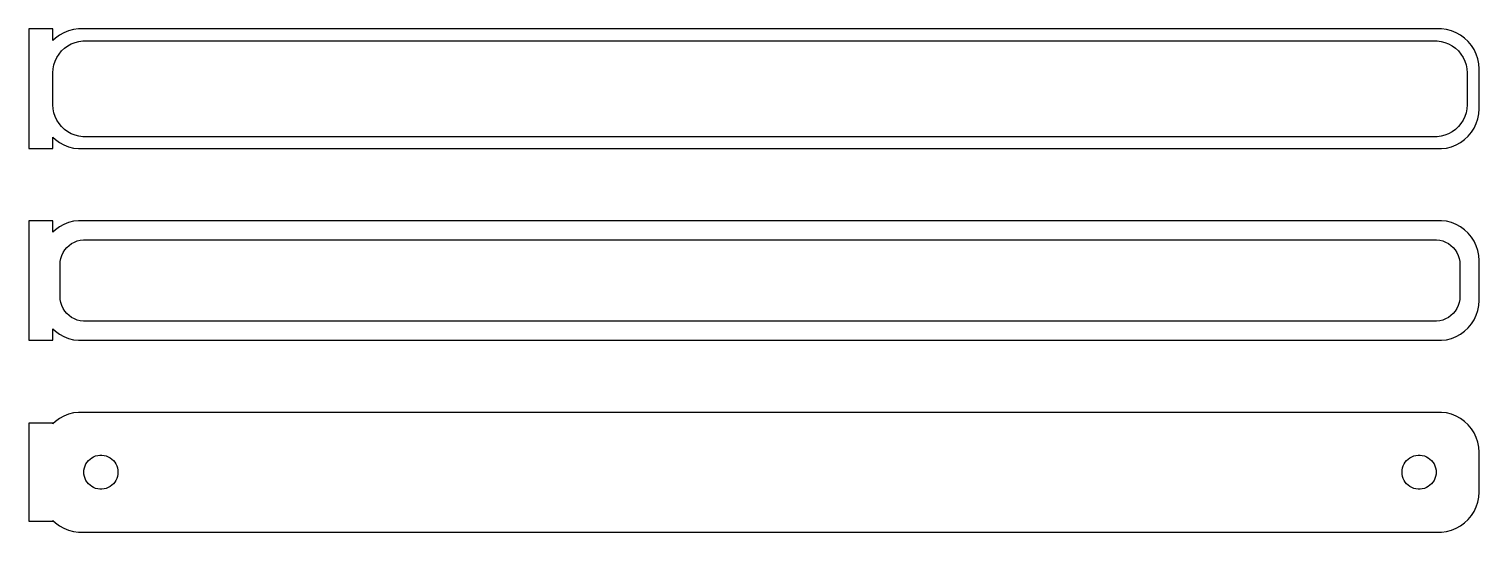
# Model space of a CAD drawing. Header units: metres. Extents: x -92 to 90, y 65 to 127.
import ezdxf

# ---------------------------------------------------------------- set-up
doc = ezdxf.new("R2010")
doc.units = ezdxf.units.M

msp = doc.modelspace()

# ---------------------------------------------------------------- linework, layer by layer
for p, q in [((-88.5, 127.49), (-91.5, 127.49)), ((-91.5, 127.49), (-91.5, 112.51)), ((-88.5, 126.059), (-88.5, 127.49)), ((-86.5451, 127.255), (-87.1289, 127.024)), ((-85.9369, 127.411), (-86.5451, 127.255)), ((-85.3139, 127.49), (-85.9369, 127.411)), ((85.3139, 127.49), (-85.3139, 127.49)), ((85.9369, 127.411), (85.3139, 127.49)), ((86.5451, 127.255), (85.9369, 127.411)), ((87.1289, 127.024), (86.5451, 127.255)), ((-88.1871, 126.353), (-88.5, 126.059)), ((-87.6791, 126.722), (-88.1871, 126.353)), ((-87.1289, 127.024), (-87.6791, 126.722)), ((-87.0497, 125.082), (-86.6433, 125.377)), ((-86.6433, 125.377), (-86.2031, 125.619)), ((-86.2031, 125.619), (-85.7361, 125.804)), ((-85.7361, 125.804), (-85.2495, 125.929)), ((-85.2495, 125.929), (-84.7512, 125.992)), ((-84.7512, 125.992), (84.7512, 125.992)), ((84.7512, 125.992), (85.2495, 125.929)), ((85.2495, 125.929), (85.7361, 125.804)), ((85.7361, 125.804), (86.2031, 125.619)), ((86.2031, 125.619), (86.6433, 125.377)), ((86.6433, 125.377), (87.0497, 125.082)), ((87.6791, 126.722), (87.1289, 127.024)), ((88.1871, 126.353), (87.6791, 126.722)), ((88.6448, 125.923), (88.1871, 126.353)), ((89.0451, 125.439), (88.6448, 125.923)), ((89.3815, 124.909), (89.0451, 125.439)), ((-88.3743, 122.995), (-88.2191, 123.472)), ((-88.2191, 123.472), (-88.0052, 123.927)), ((-88.0052, 123.927), (-87.7361, 124.351)), ((-87.7361, 124.351), (-87.4159, 124.738)), ((-87.4159, 124.738), (-87.0497, 125.082)), ((87.0497, 125.082), (87.4159, 124.738)), ((87.4159, 124.738), (87.7361, 124.351)), ((87.7361, 124.351), (88.0052, 123.927)), ((88.0052, 123.927), (88.2191, 123.472)), ((88.2191, 123.472), (88.3743, 122.995)), ((89.6489, 124.341), (89.3815, 124.909)), ((89.8429, 123.743), (89.6489, 124.341)), ((89.9606, 123.127), (89.8429, 123.743)), ((-88.5, 122), (-88.4685, 122.501)), ((-88.5, 118), (-88.5, 122)), ((-88.4685, 122.501), (-88.3743, 122.995)), ((88.3743, 122.995), (88.4685, 122.501)), ((88.4685, 122.501), (88.5, 122)), ((88.5, 122), (88.5, 118)), ((90, 122.5), (89.9606, 123.127)), ((90, 117.5), (90, 122.5)), ((-88.4685, 117.499), (-88.5, 118)), ((88.5, 118), (88.4685, 117.499)), ((-88.3743, 117.005), (-88.4685, 117.499)), ((-88.2191, 116.528), (-88.3743, 117.005)), ((-88.0052, 116.073), (-88.2191, 116.528)), ((88.2191, 116.528), (88.0052, 116.073)), ((88.3743, 117.005), (88.2191, 116.528)), ((88.4685, 117.499), (88.3743, 117.005)), ((89.6489, 115.659), (89.8429, 116.257)), ((89.8429, 116.257), (89.9606, 116.873)), ((89.9606, 116.873), (90, 117.5)), ((-87.7361, 115.649), (-88.0052, 116.073)), ((-87.4159, 115.262), (-87.7361, 115.649)), ((-87.0497, 114.918), (-87.4159, 115.262)), ((-86.6433, 114.623), (-87.0497, 114.918)), ((-86.2031, 114.381), (-86.6433, 114.623)), ((-85.7361, 114.196), (-86.2031, 114.381)), ((86.2031, 114.381), (85.7361, 114.196)), ((86.6433, 114.623), (86.2031, 114.381)), ((87.0497, 114.918), (86.6433, 114.623)), ((87.4159, 115.262), (87.0497, 114.918)), ((87.7361, 115.649), (87.4159, 115.262)), ((88.0052, 116.073), (87.7361, 115.649)), ((88.6448, 114.077), (89.0451, 114.561)), ((89.0451, 114.561), (89.3815, 115.091)), ((89.3815, 115.091), (89.6489, 115.659)), ((-88.5, 113.941), (-88.1871, 113.647)), ((-88.5, 112.51), (-88.5, 113.941)), ((-88.1871, 113.647), (-87.6791, 113.278)), ((-87.6791, 113.278), (-87.1289, 112.976)), ((-87.1289, 112.976), (-86.5451, 112.745)), ((-86.5451, 112.745), (-85.9369, 112.589)), ((-85.9369, 112.589), (-85.3139, 112.51)), ((-85.2495, 114.071), (-85.7361, 114.196)), ((-84.7512, 114.008), (-85.2495, 114.071)), ((84.7512, 114.008), (-84.7512, 114.008)), ((85.2495, 114.071), (84.7512, 114.008)), ((85.7361, 114.196), (85.2495, 114.071)), ((85.3139, 112.51), (85.9369, 112.589)), ((85.9369, 112.589), (86.5451, 112.745)), ((86.5451, 112.745), (87.1289, 112.976)), ((87.1289, 112.976), (87.6791, 113.278)), ((87.6791, 113.278), (88.1871, 113.647)), ((88.1871, 113.647), (88.6448, 114.077)), ((-91.5, 112.51), (-88.5, 112.51)), ((-85.3139, 112.51), (85.3139, 112.51)), ((-88.5, 103.479), (-91.5, 103.479)), ((-91.5, 103.479), (-91.5, 88.5208)), ((-88.5, 102.059), (-88.5, 103.479)), ((-85.3139, 103.49), (-85.9369, 103.411)), ((85.3139, 103.49), (-85.3139, 103.49)), ((85.9369, 103.411), (85.3139, 103.49)), ((-88.1871, 102.353), (-88.5, 102.059)), ((-87.6791, 102.722), (-88.1871, 102.353)), ((-87.1289, 103.024), (-87.6791, 102.722)), ((-86.5451, 103.255), (-87.1289, 103.024)), ((-85.9369, 103.411), (-86.5451, 103.255)), ((86.5451, 103.255), (85.9369, 103.411)), ((87.1289, 103.024), (86.5451, 103.255)), ((87.6791, 102.722), (87.1289, 103.024)), ((88.1871, 102.353), (87.6791, 102.722)), ((88.6448, 101.923), (88.1871, 102.353)), ((89.0451, 101.439), (88.6448, 101.923)), ((-87.2279, 99.4996), (-87.0184, 99.8297)), ((-87.0184, 99.8297), (-86.7692, 100.131)), ((-86.7692, 100.131), (-86.4843, 100.399)), ((-86.4843, 100.399), (-86.168, 100.628)), ((-86.168, 100.628), (-85.8254, 100.817)), ((-85.8254, 100.817), (-85.4619, 100.961)), ((-85.4619, 100.961), (-85.0833, 101.058)), ((-85.0833, 101.058), (-84.6955, 101.107)), ((-84.6955, 101.107), (84.6955, 101.107)), ((84.6955, 101.107), (85.0833, 101.058)), ((85.0833, 101.058), (85.4619, 100.961)), ((85.4619, 100.961), (85.8254, 100.817)), ((85.8254, 100.817), (86.168, 100.628)), ((86.168, 100.628), (86.4843, 100.399)), ((86.4843, 100.399), (86.7692, 100.131)), ((86.7692, 100.131), (87.0184, 99.8297)), ((87.0184, 99.8297), (87.2279, 99.4996)), ((89.3815, 100.909), (89.0451, 101.439)), ((89.6489, 100.341), (89.3815, 100.909)), ((89.8429, 99.7434), (89.6489, 100.341)), ((-87.6129, 98), (-87.5884, 98.3902)), ((-87.5884, 98.3902), (-87.5151, 98.7741)), ((-87.5151, 98.7741), (-87.3943, 99.1459)), ((-87.3943, 99.1459), (-87.2279, 99.4996)), ((87.2279, 99.4996), (87.3943, 99.1459)), ((87.3943, 99.1459), (87.5151, 98.7741)), ((87.5151, 98.7741), (87.5884, 98.3902)), ((87.5884, 98.3902), (87.6129, 98)), ((89.9606, 99.1267), (89.8429, 99.7434)), ((90, 98.5), (89.9606, 99.1267)), ((90, 93.5), (90, 98.5)), ((-87.6129, 94), (-87.6129, 98)), ((87.6129, 98), (87.6129, 94)), ((-87.5884, 93.6098), (-87.6129, 94)), ((-87.5151, 93.2259), (-87.5884, 93.6098)), ((-87.3943, 92.8541), (-87.5151, 93.2259)), ((-87.2279, 92.5004), (-87.3943, 92.8541)), ((87.3943, 92.8541), (87.2279, 92.5004)), ((87.5151, 93.2259), (87.3943, 92.8541)), ((87.5884, 93.6098), (87.5151, 93.2259)), ((87.6129, 94), (87.5884, 93.6098)), ((89.8429, 92.2566), (89.9606, 92.8733)), ((89.9606, 92.8733), (90, 93.5)), ((-87.0184, 92.1703), (-87.2279, 92.5004)), ((-86.7692, 91.8691), (-87.0184, 92.1703)), ((-86.4843, 91.6015), (-86.7692, 91.8691)), ((-86.168, 91.3717), (-86.4843, 91.6015)), ((-85.8254, 91.1833), (-86.168, 91.3717)), ((-85.4619, 91.0394), (-85.8254, 91.1833)), ((-85.0833, 90.9422), (-85.4619, 91.0394)), ((-84.6955, 90.8932), (-85.0833, 90.9422)), ((84.6955, 90.8932), (-84.6955, 90.8932)), ((85.0833, 90.9422), (84.6955, 90.8932)), ((85.4619, 91.0394), (85.0833, 90.9422)), ((85.8254, 91.1833), (85.4619, 91.0394)), ((86.168, 91.3717), (85.8254, 91.1833)), ((86.4843, 91.6015), (86.168, 91.3717)), ((86.7692, 91.8691), (86.4843, 91.6015)), ((87.0184, 92.1703), (86.7692, 91.8691)), ((87.2279, 92.5004), (87.0184, 92.1703)), ((89.0451, 90.5611), (89.3815, 91.0912)), ((89.3815, 91.0912), (89.6489, 91.6594)), ((89.6489, 91.6594), (89.8429, 92.2566)), ((-88.5, 88.5208), (-88.5, 89.9413)), ((-88.5, 89.9413), (-88.1871, 89.6474)), ((-88.1871, 89.6474), (-87.6791, 89.2784)), ((-87.6791, 89.2784), (-87.1289, 88.9759)), ((-87.1289, 88.9759), (-86.5451, 88.7447)), ((86.5451, 88.7447), (87.1289, 88.9759)), ((87.1289, 88.9759), (87.6791, 89.2784)), ((87.6791, 89.2784), (88.1871, 89.6474)), ((88.1871, 89.6474), (88.6448, 90.0773)), ((88.6448, 90.0773), (89.0451, 90.5611)), ((-91.5, 88.5208), (-88.5, 88.5208)), ((-86.5451, 88.7447), (-85.9369, 88.5886)), ((-85.9369, 88.5886), (-85.3139, 88.5099)), ((-85.3139, 88.5099), (85.3139, 88.5099)), ((85.3139, 88.5099), (85.9369, 88.5886)), ((85.9369, 88.5886), (86.5451, 88.7447)), ((-88.5, 78.1526), (-91.5, 78.1526)), ((-91.5, 78.1526), (-91.5, 65.8474)), ((-88.1871, 78.3526), (-88.5, 78.0587)), ((-88.5, 78.0587), (-88.5, 78.1526)), ((-87.6791, 78.7216), (-88.1871, 78.3526)), ((-87.1289, 79.0241), (-87.6791, 78.7216)), ((-86.5451, 79.2553), (-87.1289, 79.0241)), ((-85.9369, 79.4114), (-86.5451, 79.2553)), ((-85.3139, 79.4901), (-85.9369, 79.4114)), ((85.3139, 79.4901), (-85.3139, 79.4901)), ((85.9369, 79.4114), (85.3139, 79.4901)), ((86.5451, 79.2553), (85.9369, 79.4114)), ((87.1289, 79.0241), (86.5451, 79.2553)), ((87.6791, 78.7216), (87.1289, 79.0241)), ((88.1871, 78.3526), (87.6791, 78.7216)), ((88.6448, 77.9227), (88.1871, 78.3526)), ((89.0451, 77.4389), (88.6448, 77.9227)), ((89.3815, 76.9088), (89.0451, 77.4389)), ((89.6489, 76.3406), (89.3815, 76.9088)), ((89.8429, 75.7434), (89.6489, 76.3406)), ((89.9606, 75.1267), (89.8429, 75.7434)), ((90, 74.5), (89.9606, 75.1267)), ((90, 69.5), (90, 74.5)), ((-84.5682, 72.531), (-84.4853, 72.786)), ((-84.4853, 72.786), (-84.3712, 73.0287)), ((-84.3712, 73.0287), (-84.2275, 73.2551)), ((-84.2275, 73.2551), (-84.0566, 73.4617)), ((-84.0566, 73.4617), (-83.8611, 73.6453)), ((-83.8611, 73.6453), (-83.6441, 73.8029)), ((-83.6441, 73.8029), (-83.4092, 73.9321)), ((-83.4092, 73.9321), (-83.1598, 74.0308)), ((-83.1598, 74.0308), (-82.9001, 74.0975)), ((-82.9001, 74.0975), (-82.6341, 74.1311)), ((-82.6341, 74.1311), (-82.3659, 74.1311)), ((-82.3659, 74.1311), (-82.0999, 74.0975)), ((-82.0999, 74.0975), (-81.8401, 74.0308)), ((-81.8401, 74.0308), (-81.5908, 73.9321)), ((-81.5908, 73.9321), (-81.3559, 73.8029)), ((-81.3559, 73.8029), (-81.1389, 73.6453)), ((-81.1389, 73.6453), (-80.9434, 73.4617)), ((-80.9434, 73.4617), (-80.7725, 73.2551)), ((-80.7725, 73.2551), (-80.6288, 73.0287)), ((-80.6288, 73.0287), (-80.5146, 72.786)), ((-80.5146, 72.786), (-80.4318, 72.531)), ((80.4318, 72.531), (80.5146, 72.786)), ((80.5146, 72.786), (80.6288, 73.0287)), ((80.6288, 73.0287), (80.7725, 73.2551)), ((80.7725, 73.2551), (80.9434, 73.4617)), ((80.9434, 73.4617), (81.1389, 73.6453)), ((81.1389, 73.6453), (81.3559, 73.8029)), ((81.3559, 73.8029), (81.5908, 73.9321)), ((81.5908, 73.9321), (81.8401, 74.0308)), ((81.8401, 74.0308), (82.0999, 74.0975)), ((82.0999, 74.0975), (82.3659, 74.1311)), ((82.3659, 74.1311), (82.6341, 74.1311)), ((82.6341, 74.1311), (82.9001, 74.0975)), ((82.9001, 74.0975), (83.1598, 74.0308)), ((83.1598, 74.0308), (83.4092, 73.9321)), ((83.4092, 73.9321), (83.6441, 73.8029)), ((83.6441, 73.8029), (83.8611, 73.6453)), ((83.8611, 73.6453), (84.0566, 73.4617)), ((84.0566, 73.4617), (84.2275, 73.2551)), ((84.2275, 73.2551), (84.3712, 73.0287)), ((84.3712, 73.0287), (84.4853, 72.786)), ((84.4853, 72.786), (84.5682, 72.531)), ((-84.6353, 72), (-84.6185, 72.2676)), ((-84.6185, 71.7324), (-84.6353, 72)), ((-84.6185, 72.2676), (-84.5682, 72.531)), ((-84.5682, 71.469), (-84.6185, 71.7324)), ((-84.4853, 71.214), (-84.5682, 71.469)), ((-84.3712, 70.9713), (-84.4853, 71.214)), ((-84.2275, 70.7449), (-84.3712, 70.9713)), ((-80.6288, 70.9713), (-80.7725, 70.7449)), ((-80.5146, 71.214), (-80.6288, 70.9713)), ((-80.4318, 71.469), (-80.5146, 71.214)), ((-80.4318, 72.531), (-80.3815, 72.2676)), ((-80.3815, 71.7324), (-80.4318, 71.469)), ((-80.3815, 72.2676), (-80.3647, 72)), ((-80.3647, 72), (-80.3815, 71.7324)), ((80.3647, 72), (80.3815, 72.2676)), ((80.3815, 71.7324), (80.3647, 72)), ((80.3815, 72.2676), (80.4318, 72.531)), ((80.4318, 71.469), (80.3815, 71.7324)), ((80.5146, 71.214), (80.4318, 71.469)), ((80.6288, 70.9713), (80.5146, 71.214)), ((80.7725, 70.7449), (80.6288, 70.9713)), ((84.3712, 70.9713), (84.2275, 70.7449)), ((84.4853, 71.214), (84.3712, 70.9713)), ((84.5682, 71.469), (84.4853, 71.214)), ((84.5682, 72.531), (84.6185, 72.2676)), ((84.6185, 71.7324), (84.5682, 71.469)), ((84.6185, 72.2676), (84.6353, 72)), ((84.6353, 72), (84.6185, 71.7324)), ((-84.0566, 70.5383), (-84.2275, 70.7449)), ((-83.8611, 70.3547), (-84.0566, 70.5383)), ((-83.6441, 70.1971), (-83.8611, 70.3547)), ((-83.4092, 70.0679), (-83.6441, 70.1971)), ((-83.1598, 69.9692), (-83.4092, 70.0679)), ((-82.9001, 69.9025), (-83.1598, 69.9692)), ((-82.6341, 69.8689), (-82.9001, 69.9025)), ((-82.3659, 69.8689), (-82.6341, 69.8689)), ((-82.0999, 69.9025), (-82.3659, 69.8689)), ((-81.8401, 69.9692), (-82.0999, 69.9025)), ((-81.5908, 70.0679), (-81.8401, 69.9692)), ((-81.3559, 70.1971), (-81.5908, 70.0679)), ((-81.1389, 70.3547), (-81.3559, 70.1971)), ((-80.9434, 70.5383), (-81.1389, 70.3547)), ((-80.7725, 70.7449), (-80.9434, 70.5383)), ((80.9434, 70.5383), (80.7725, 70.7449)), ((81.1389, 70.3547), (80.9434, 70.5383)), ((81.3559, 70.1971), (81.1389, 70.3547)), ((81.5908, 70.0679), (81.3559, 70.1971)), ((81.8401, 69.9692), (81.5908, 70.0679)), ((82.0999, 69.9025), (81.8401, 69.9692)), ((82.3659, 69.8689), (82.0999, 69.9025)), ((82.6341, 69.8689), (82.3659, 69.8689)), ((82.9001, 69.9025), (82.6341, 69.8689)), ((83.1598, 69.9692), (82.9001, 69.9025)), ((83.4092, 70.0679), (83.1598, 69.9692)), ((83.6441, 70.1971), (83.4092, 70.0679)), ((83.8611, 70.3547), (83.6441, 70.1971)), ((84.0566, 70.5383), (83.8611, 70.3547)), ((84.2275, 70.7449), (84.0566, 70.5383)), ((89.9606, 68.8733), (90, 69.5)), ((89.3815, 67.0912), (89.6489, 67.6594)), ((89.6489, 67.6594), (89.8429, 68.2566)), ((89.8429, 68.2566), (89.9606, 68.8733)), ((-91.5, 65.8474), (-88.5, 65.8474)), ((-88.5, 65.8474), (-88.5, 65.9413)), ((-88.5, 65.9413), (-88.1871, 65.6474)), ((-88.1871, 65.6474), (-87.6791, 65.2784)), ((87.6791, 65.2784), (88.1871, 65.6474)), ((88.1871, 65.6474), (88.6448, 66.0773)), ((88.6448, 66.0773), (89.0451, 66.5611)), ((89.0451, 66.5611), (89.3815, 67.0912)), ((-87.6791, 65.2784), (-87.1289, 64.9759)), ((-87.1289, 64.9759), (-86.5451, 64.7447)), ((-86.5451, 64.7447), (-85.9369, 64.5886)), ((-85.9369, 64.5886), (-85.3139, 64.5099)), ((-85.3139, 64.5099), (85.3139, 64.5099)), ((85.3139, 64.5099), (85.9369, 64.5886)), ((85.9369, 64.5886), (86.5451, 64.7447)), ((86.5451, 64.7447), (87.1289, 64.9759)), ((87.1289, 64.9759), (87.6791, 65.2784))]:
    msp.add_line(p, q)

doc.saveas('drawing.dxf')
